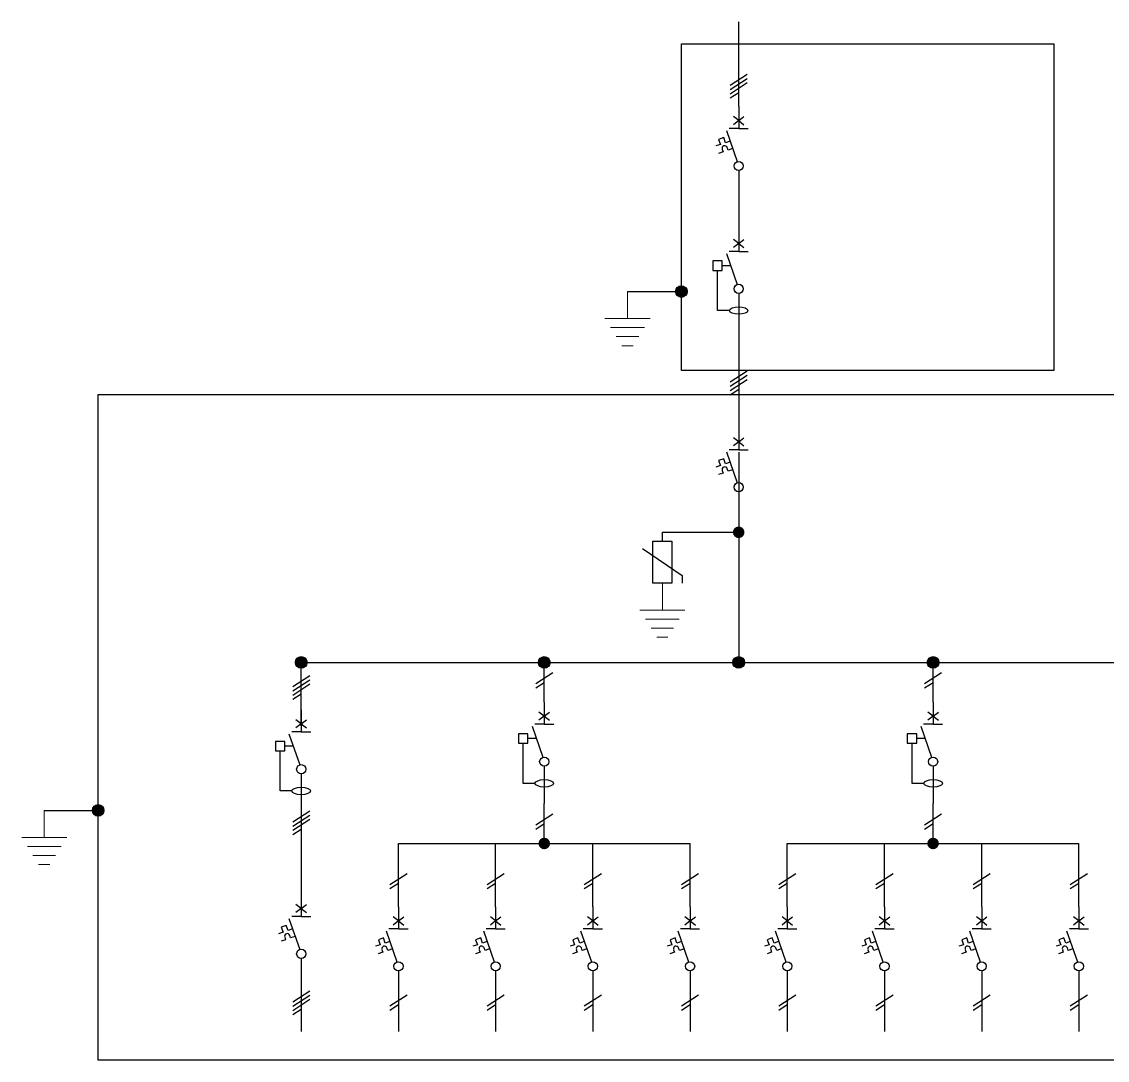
# Model space of a CAD drawing. Header units: millimetres. Extents: x 8199 to 54578, y -26210 to 18307.
# Drawn here: x 8199 to 22633, y -26210 to -12395 of the extents above; entities that cross this region are included whole.
import ezdxf

# ---------------------------------------------------------------- set-up
doc = ezdxf.new("R2010")
doc.units = ezdxf.units.MM
doc.header["$MEASUREMENT"] = 0
for name, color, linetype in [('ELECT - UNIFILAR - BARRAS', 240, 'Continuous'), ('ELECT - UNIFILAR - CONDUCTOR', 150, 'Continuous'), ('ELECT - UNIFILAR - INTERRUPTORES', 70, 'Continuous')]:
    doc.layers.add(name, color=color, linetype=linetype)
doc.layers.add('ELECT-FUERZA-MOTRIZ', color=170, linetype='Continuous', lineweight=20)

# ---------------------------------------------------------------- blocks, each defined once
blk = doc.blocks.new('Termomagnética')
for p, q in [((0, 789), (0, 498)), ((0, 603), (-70, 656)), ((0, 603), (-70, 549)), ((0, 603), (70, 656)), ((0, 603), (70, 549)), ((-163, 470), (-20, 58)), ((0, 498), (-127, 498)), ((0, 498), (127, 498)), ((-199, 377), (-266, 354)), ((-266, 354), (-242, 287)), ((-175, 310), (-199, 377)), ((-115, 331), (-175, 310)), ((-242, 287), (-303, 266)), ((-208, 188), (-269, 167)), ((-220, 221), (-208, 188)), ((-141, 211), (-153, 244)), ((-80, 232), (-141, 211)), ((0, -61), (0, -159))]:
    blk.add_line(p, q)
blk.add_circle((0, 0), 61.2)
blk.add_arc((-186, 233), 35.5, 19.0826, 199.0826)
blk = doc.blocks.new('Diferencial')
for p, q in [((0, 1349), (0, 1057)), ((0, 1162), (-70, 1216)), ((0, 1162), (-70, 1109)), ((0, 1162), (70, 1216)), ((0, 1162), (70, 1109)), ((-163, 1030), (-20, 617)), ((0, 1057), (-127, 1057)), ((0, 1057), (127, 1057)), ((-107, 867), (-218, 867)), ((-280, 270), (-280, 804)), ((0, 498), (0, 0)), ((-124, 270), (-280, 270))]:
    blk.add_line(p, q)
blk.add_lwpolyline([(-218, 930), (-343, 930), (-343, 804), (-218, 804)], close=True)
blk.add_circle((0, 559), 61.2)
blk.add_ellipse((0, 270), major_axis=(124, 0), ratio=0.398904)
blk = doc.blocks.new('3 Fases + N')
at = {"layer": 'ELECT - UNIFILAR - INTERRUPTORES'}
for p, q in [((-114, 96), (114, 243)), ((-114, 40), (114, 186)), ((-114, -17), (114, 130)), ((-114, -73), (0, 0))]:
    blk.add_line(p, q, dxfattribs=at)
blk = doc.blocks.new('1 Fase + N')
at = {"layer": 'ELECT - UNIFILAR - INTERRUPTORES'}
for p, q in [((-209, -309), (19, -162)), ((-209, -365), (-95, -292))]:
    blk.add_line(p, q, dxfattribs=at)
blk = doc.blocks.new('Puesta a tierra')
for p, q in [((0, 0), (0, -120)), ((-100, -120), (100, -120)), ((-75, -160), (75, -160)), ((-50, -200), (50, -200)), ((-25, -240), (25, -240))]:
    blk.add_line(p, q)
blk = doc.blocks.new('Descargador de sobretensión')
at = {"layer": 'ELECT - UNIFILAR - INTERRUPTORES'}
for p, q in [((-265, -101), (265, -458)), ((265, -458), (265, -559))]:
    blk.add_line(p, q, dxfattribs=at)
blk.add_lwpolyline([(-127, 0), (127, 0), (127, -559), (-127, -559)], close=True, dxfattribs=at)

msp = doc.modelspace()

# ---------------------------------------------------------------- hatches: boundary and pattern name
at = {"layer": 'ELECT - UNIFILAR - CONDUCTOR'}
h = msp.add_hatch(color=256, dxfattribs=at)
h.dxf.hatch_style = 1
h.paths.add_polyline_path([(17047.31794, -15983.91456, 1), (16892.85301, -15983.91456, 1)])
h = msp.add_hatch(color=256, dxfattribs=at)
h.dxf.hatch_style = 1
h.paths.add_polyline_path([(17808.87483, -19186.61314, 1), (17654.4099, -19186.61314, 1)])
h = msp.add_hatch(color=256, dxfattribs=at)
h.dxf.hatch_style = 1
h.paths.add_polyline_path([(11992.94218, -20917.33462, 1), (11838.47724, -20917.33462, 1)])
h = msp.add_hatch(color=256, dxfattribs=at)
h.dxf.hatch_style = 1
h.paths.add_polyline_path([(15224.01588, -20917.33462, 1), (15069.55094, -20917.33462, 1)])
h = msp.add_hatch(color=256, dxfattribs=at)
h.dxf.hatch_style = 1
h.paths.add_polyline_path([(17808.87483, -20917.33462, 1), (17654.4099, -20917.33462, 1)])
h = msp.add_hatch(color=256, dxfattribs=at)
h.dxf.hatch_style = 1
h.paths.add_polyline_path([(20393.73379, -20917.33462, 1), (20239.26885, -20917.33462, 1)])
h = msp.add_hatch(color=256, dxfattribs=at)
h.dxf.hatch_style = 1
h.paths.add_polyline_path([(9292.74107, -22884.92364, 1), (9138.27614, -22884.92364, 1)])
h = msp.add_hatch(color=256, dxfattribs=at)
h.dxf.hatch_style = 1
h.paths.add_polyline_path([(15224.01588, -23325.44389, 1), (15069.55094, -23325.44389, 1)])
h = msp.add_hatch(color=256, dxfattribs=at)
h.dxf.hatch_style = 1
h.paths.add_polyline_path([(20393.73379, -23325.44389, 1), (20239.26885, -23325.44389, 1)])

# ---------------------------------------------------------------- linework, layer by layer
at = {"layer": 'ELECT - UNIFILAR - BARRAS'}
for p, q in [((11915.70971, -20917.33462), (25486.21923, -20917.33462)), ((13208.13919, -23325.44389), (17085.42762, -23325.44389)), ((18377.8571, -23325.44389), (22255.14554, -23325.44389))]:
    msp.add_line(p, q, dxfattribs=at)
at = {"layer": 'ELECT - UNIFILAR - CONDUCTOR'}
for p, q in [((17731.64236, -13524.56862), (17731.64236, -12394.71505)), ((17731.64236, -14473.28637), (17731.64236, -15158.32253)), ((16253.57034, -15983.91456), (16970.08548, -15983.91456)), ((17731.64236, -16506.97582), (17731.64236, -17796.65213)), ((17731.64236, -18119.09929), (17731.64236, -20917.33462)), ((16716.98431, -19302.40152), (16716.98431, -19186.61314)), ((16716.98431, -19186.61314), (17731.64236, -19186.61314)), ((11915.70971, -21761.95531), (11915.70971, -20917.33462)), ((15146.78341, -21447.06261), (15146.78341, -20917.33462)), ((20316.50132, -21447.06261), (20316.50132, -20917.33462)), ((11915.70971, -22710.67306), (11915.70971, -24004.10831)), ((15146.78341, -23325.44389), (15146.78341, -22795.7159)), ((20316.50132, -23325.44389), (20316.50132, -22795.7159)), ((8498.99347, -22884.92364), (9215.50861, -22884.92364)), ((13208.13919, -24170.06458), (13208.13919, -23325.44389)), ((14500.56867, -24170.06458), (14500.56867, -23325.44389)), ((15792.99815, -24170.06458), (15792.99815, -23325.44389)), ((17085.42762, -24170.06458), (17085.42762, -23325.44389)), ((18377.8571, -24170.06458), (18377.8571, -23325.44389)), ((19670.28658, -24170.06458), (19670.28658, -23325.44389)), ((20962.71606, -24170.06458), (20962.71606, -23325.44389)), ((22255.14554, -24170.06458), (22255.14554, -23325.44389)), ((11915.70971, -24952.82606), (11915.70971, -25825.26025)), ((13208.13919, -25118.78233), (13208.13919, -25825.26025)), ((14500.56867, -25118.78233), (14500.56867, -25825.26025)), ((15792.99815, -25118.78233), (15792.99815, -25825.26025)), ((17085.42762, -25118.78233), (17085.42762, -25825.26025)), ((18377.8571, -25118.78233), (18377.8571, -25825.26025)), ((19670.28658, -25118.78233), (19670.28658, -25825.26025)), ((20962.71606, -25118.78233), (20962.71606, -25825.26025)), ((22255.14554, -25118.78233), (22255.14554, -25825.26025))]:
    msp.add_line(p, q, dxfattribs=at)
for points in [[(16970.08548, -12688.93887), (21923.52136, -12688.93887), (21923.52136, -17032.31247), (16970.08548, -17032.31247)], [(9215.50861, -17354.75106), (28291.4674, -17354.75106), (28291.4674, -26209.50994), (9215.50861, -26209.50994)]]:
    msp.add_lwpolyline(points, close=True, dxfattribs=at)
for centre in [(16970.08548, -15983.91456), (11915.70971, -20917.33462), (15146.78341, -20917.33462), (17731.64236, -20917.33462), (20316.50132, -20917.33462), (9215.50861, -22884.92364)]:
    msp.add_circle(centre, 77.23247, dxfattribs=at)

# ---------------------------------------------------------------- block references
for name, p in [('3 Fases + N', (17731.64236, -13335.36041)), ('3 Fases + N', (17731.64236, -17283.15958)), ('Descargador de sobretensión', (16716.98431, -19302.40152)), ('1 Fase + N', (15241.84931, -20890.24767)), ('1 Fase + N', (20411.56722, -20890.24767)), ('3 Fases + N', (11915.70971, -21333.98515)), ('3 Fases + N', (11915.70971, -23133.1309)), ('1 Fase + N', (15241.84931, -22768.62895)), ('1 Fase + N', (20411.56722, -22768.62895)), ('1 Fase + N', (13303.20509, -23561.1109)), ('1 Fase + N', (14595.63457, -23561.1109)), ('1 Fase + N', (15888.06405, -23561.1109)), ('1 Fase + N', (17180.49352, -23561.1109)), ('1 Fase + N', (18472.923, -23561.1109)), ('1 Fase + N', (19765.35248, -23561.1109)), ('1 Fase + N', (21057.78196, -23561.1109)), ('1 Fase + N', (22350.21144, -23561.1109)), ('3 Fases + N', (11915.70971, -25528.56002)), ('1 Fase + N', (13303.20509, -25176.94171)), ('1 Fase + N', (14595.63457, -25176.94171)), ('1 Fase + N', (15888.06405, -25176.94171)), ('1 Fase + N', (17180.49352, -25176.94171)), ('1 Fase + N', (18472.923, -25176.94171)), ('1 Fase + N', (19765.35248, -25176.94171)), ('1 Fase + N', (21057.78196, -25176.94171)), ('1 Fase + N', (22350.21144, -25176.94171))]:
    msp.add_blockref(name, p, dxfattribs=at)
at = {"layer": 'ELECT - UNIFILAR - INTERRUPTORES'}
for name, p in [('Termomagnética', (17731.64236, -14313.83179)), ('Diferencial', (17731.64236, -16506.97582)), ('Termomagnética', (17731.64236, -18585.9153)), ('Diferencial', (15146.78341, -22795.7159)), ('Diferencial', (20316.50132, -22795.7159)), ('Diferencial', (11915.70971, -22897.13042)), ('Termomagnética', (11915.70971, -24793.37148)), ('Termomagnética', (13208.13919, -24959.32775)), ('Termomagnética', (14500.56867, -24959.32775)), ('Termomagnética', (15792.99815, -24959.32775)), ('Termomagnética', (17085.42762, -24959.32775)), ('Termomagnética', (18377.8571, -24959.32775)), ('Termomagnética', (19670.28658, -24959.32775)), ('Termomagnética', (20962.71606, -24959.32775)), ('Termomagnética', (22255.14554, -24959.32775))]:
    msp.add_blockref(name, p, dxfattribs=at)
at = {"layer": 'ELECT-FUERZA-MOTRIZ', "xscale": 3, "yscale": 3, "zscale": 3}
for p in [(16253.57034, -15983.91456), (16716.98431, -19861.29904), (8498.99347, -22884.92364)]:
    msp.add_blockref('Puesta a tierra', p, dxfattribs=at)

doc.saveas('drawing.dxf')
